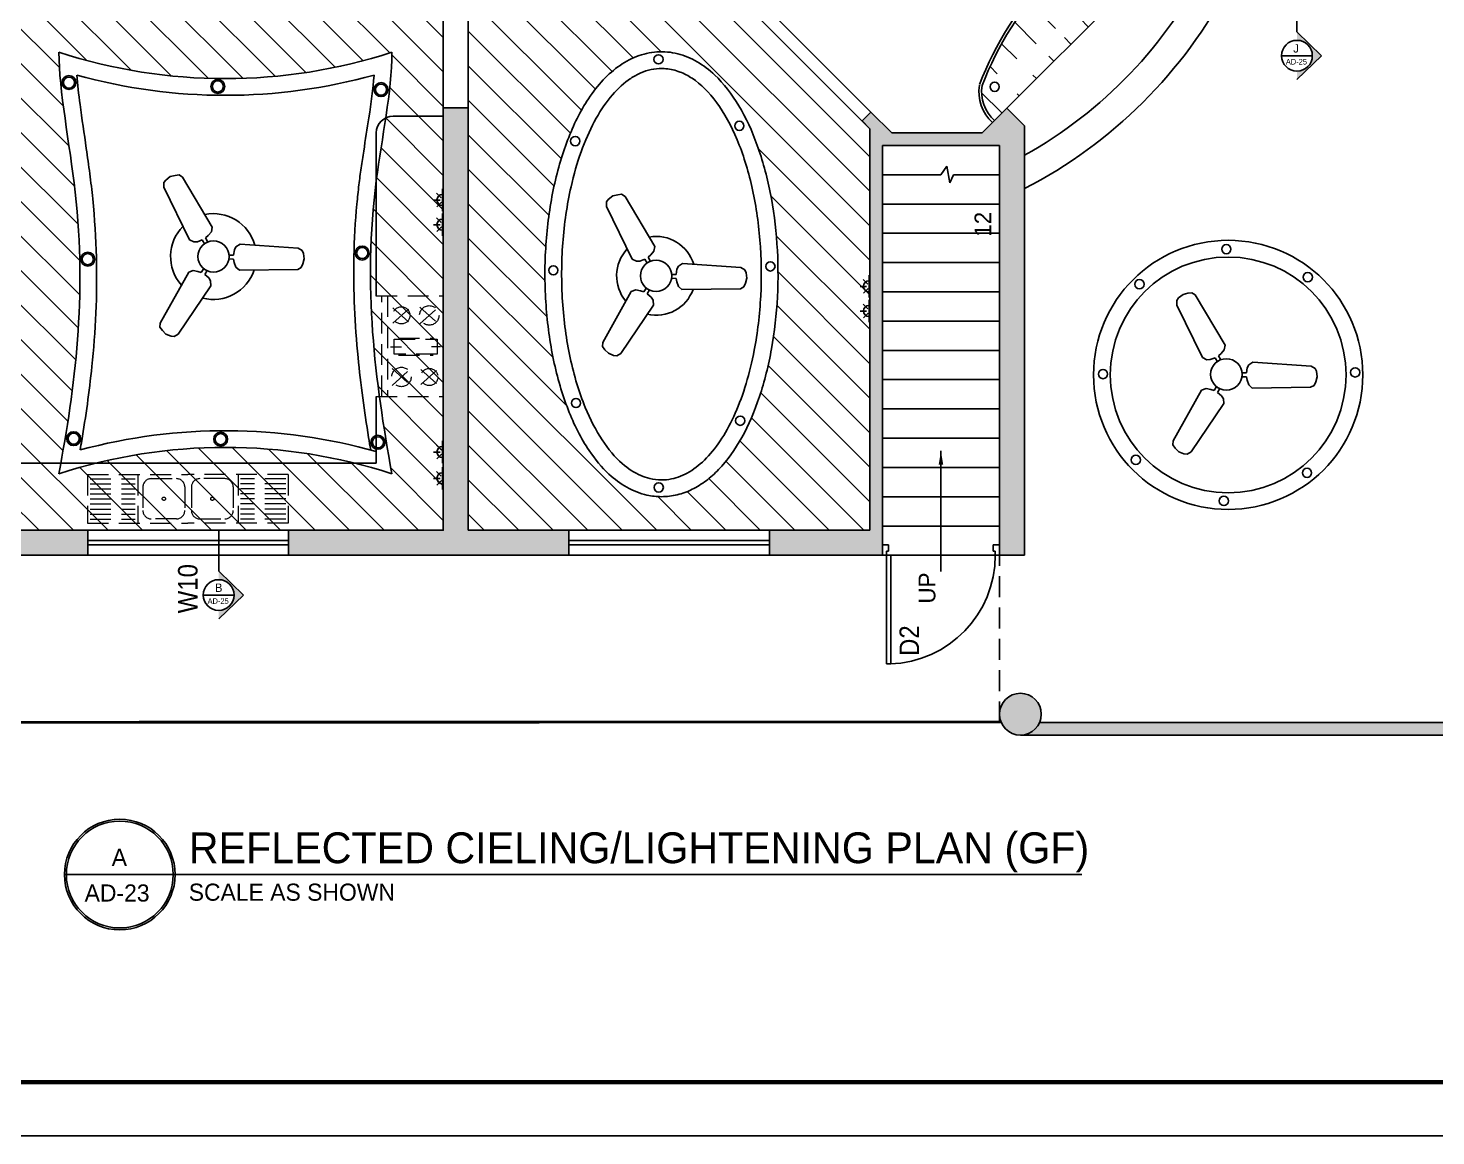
# Model space of a CAD drawing. Extents: x 10753 to 18704, y -5361 to 1140.
# Drawn here: x 13113 to 13618, y -632 to -234 of the extents above; entities that cross this region are included whole.
import ezdxf

# ---------------------------------------------------------------- set-up
doc = ezdxf.new("R2010")
doc.units = 0
doc.header["$LTSCALE"] = 30
doc.header["$MEASUREMENT"] = 0
doc.linetypes.add('HIDDEN', pattern=[0.375, 0.25, -0.125])
doc.layers.get('0').update_dxf_attribs({"linetype": 'CONTINUOUS'})
for name, color, linetype in [('ceiling layer', 200, 'CONTINUOUS'), ('CEILING SECTION', 33, 'CONTINUOUS'), ('DIM', 6, 'CONTINUOUS'), ('DOOR', 4, 'CONTINUOUS'), ('DW', 60, 'CONTINUOUS'), ('FANS', 6, 'CONTINUOUS'), ('furniture', 9, 'CONTINUOUS'), ('PL', 7, 'CONTINUOUS'), ('SEAL', 1, 'CONTINUOUS'), ('SLINE', 3, 'CONTINUOUS'), ('SWITCHES', 3, 'CONTINUOUS'), ('TEXTDW', 3, 'CONTINUOUS'), ('WALL', 2, 'CONTINUOUS'), ('Walls Hatch', 51, 'CONTINUOUS'), ('WINDOW', 5, 'CONTINUOUS'), ('WL', 9, 'CONTINUOUS'), ('Y-SPOT LIGHTS', 2, 'CONTINUOUS')]:
    doc.layers.add(name, color=color, linetype=linetype)
doc.layers.add('hatich', color=8, linetype='HIDDEN', lineweight=5)
doc.styles.add('EE', font='eurr____.ttf')
doc.styles.add('SMALL-DIM', font='stylu.ttf', dxfattribs={"height": 2})
doc.styles.get("Standard").update_dxf_attribs({"font": 'stylu.ttf', "height": 3})
doc.dimstyles.new('D1', dxfattribs={"dimtxt": 6, "dimasz": 5, "dimexe": 1, "dimexo": 2, "dimgap": 1, "dimtad": 1, "dimdec": 4, "dimzin": 3, "dimdsep": 46, "dimlunit": 4, "dimtxsty": 'Standard', "dimcen": 3, "dimclrd": 7, "dimclre": 7, "dimclrt": 2, "dimadec": 0, "dimazin": 0, "dimtfac": 1, "dimtdec": 4, "dimtofl": 0, "dimtmove": 2, "dimatfit": 3, "dimfxl": 1, "dimfrac": 2, "dimtolj": 1, "dimtzin": 1, "dimarcsym": 0})
pattern_1 = [(135, (-10819.597, 295.757), (-6.1871843, -6.1871843), [])]

# ---------------------------------------------------------------- blocks, each defined once
blk = doc.blocks.new('WINDOW')
for p, q in [((12, 0), (0, 0)), ((12, -3.75), (0, -3.75)), ((12, -5.25), (0, -5.25)), ((12, -9), (0, -9))]:
    blk.add_line(p, q)
blk = doc.blocks.new('D1')
for p, q in [((-3, 40.85), (-1.5, 40.85)), ((-3, 1.85), (-3, 40.85)), ((-1.5, 40.85), (-1.5, 1.85)), ((-40.5, 1.88), (-42, 1.88)), ((-42, 1.88), (-42, -1.88)), ((-40.5, 0.38), (-40.5, 1.88)), ((-39.75, 0.38), (-40.5, 0.38)), ((-39.75, -1.88), (-39.75, 0.38)), ((-1.5, 1.85), (-3, 1.85)), ((-2.25, 0.38), (-2.25, -1.88)), ((-1.5, 0.38), (-2.25, 0.38)), ((0, 1.88), (-1.5, 1.88)), ((-1.5, 1.88), (-1.5, 0.38)), ((0, -1.88), (0, 1.88)), ((-42, -1.88), (-39.75, -1.88)), ((-2.25, -1.88), (0, -1.88))]:
    blk.add_line(p, q)
blk.add_arc((-1.5, 1.88), 39, 91.8498, 180)
blk = doc.blocks.new('COOKR2')
for p, q in [((12.68, 53.99), (36.68, 53.99)), ((14.68, 17.99), (14.68, 53.99)), ((16.68, 53.99), (16.68, 17.99)), ((18.65, 44.3), (24.71, 49.76)), ((18.65, 49.76), (24.71, 44.3)), ((28.34, 44.03), (35.02, 50.03)), ((28.34, 50.03), (35.02, 44.03)), ((17.8, 35.81), (21.74, 35.81)), ((20.69, 38.85), (33.11, 38.85)), ((35.73, 35.81), (32.5, 35.81)), ((20.69, 32.78), (33.11, 32.78)), ((18.34, 27.94), (25.02, 21.94)), ((18.34, 21.94), (25.02, 27.94)), ((28.65, 27.67), (34.71, 22.21)), ((28.65, 22.21), (34.71, 27.67)), ((12.68, 17.99), (36.68, 17.99))]:
    blk.add_line(p, q)
blk.add_lwpolyline([(19.12, 38.55), (34.49, 38.55), (34.49, 33.07), (19.12, 33.07)], close=True)
for centre, radius in [((31.68, 47.03), 3.49), ((21.68, 47.03), 3.08), ((21.68, 24.94), 3.49), ((31.68, 24.94), 3.08)]:
    blk.add_circle(centre, radius)
blk = doc.blocks.new('SINK2')
for p, q in [((0, 17.44), (36, 17.44)), ((0, 0), (0, 17.44)), ((0.9, 16), (17.1, 16)), ((18, 0), (18, 17.44)), ((31.75, 15.94), (22.75, 15.94)), ((72, 17.44), (36, 17.44)), ((40.13, 15.94), (49.13, 15.94)), ((54, 0), (54, 17.44)), ((71.1, 16), (54.9, 16)), ((72, 0), (72, 17.44)), ((0.9, 14.2), (17.1, 14.2)), ((0.9, 12.4), (17.1, 12.4)), ((0.9, 10.6), (17.1, 10.6)), ((19.75, 4.5), (19.75, 12.94)), ((34.75, 4.5), (34.75, 12.94)), ((37.13, 4.5), (37.13, 12.94)), ((52.13, 4.5), (52.13, 12.94)), ((71.1, 14.2), (54.9, 14.2)), ((71.1, 12.4), (54.9, 12.4)), ((71.1, 10.6), (54.9, 10.6)), ((0.9, 8.8), (17.1, 8.8)), ((0.9, 7), (17.1, 7)), ((0.9, 5.2), (17.1, 5.2)), ((71.1, 8.8), (54.9, 8.8)), ((71.1, 7), (54.9, 7)), ((71.1, 5.2), (54.9, 5.2)), ((0, 0), (36, 0)), ((0.9, 3.4), (17.1, 3.4)), ((0.9, 1.6), (17.1, 1.6)), ((22.75, 1.5), (31.75, 1.5)), ((72, 0), (36, 0)), ((49.13, 1.5), (40.13, 1.5)), ((71.1, 3.4), (54.9, 3.4)), ((71.1, 1.6), (54.9, 1.6))]:
    blk.add_line(p, q)
for centre in [(27.25, 8.72), (44.63, 8.72)]:
    blk.add_circle(centre, 0.587)
for centre, start, end in [((22.75, 12.94), 90, 180), ((31.75, 12.94), 360, 90), ((40.13, 12.94), 90, 180), ((49.13, 12.94), 360, 90), ((22.75, 4.5), 180, 270), ((31.75, 4.5), 270, 0), ((40.13, 4.5), 180, 270), ((49.13, 4.5), 270, 0)]:
    blk.add_arc(centre, 3, start, end)
blk = doc.blocks.new('11PFAN01')
at = {"color": 0, "linetype": 'ByBlock'}
for p, q in [((-5.46, 16.37), (-5.91, 15.96)), ((-4.48, 16.8), (-5.46, 16.37)), ((-3.51, 16.82), (-4.48, 16.8)), ((-2.75, 16.71), (-3.51, 16.82)), ((-2.22, 16.16), (-2.75, 16.71)), ((1.1, 5.49), (-2.22, 16.16)), ((-5.91, 15.96), (-6.12, 15.11)), ((-6.12, 15.11), (-3.7, 4.21)), ((0.72, 4.68), (1.1, 5.49)), ((-3.7, 4.21), (-2.99, 3.61)), ((-2.99, 3.61), (-2.34, 3.48)), ((-2.34, 3.48), (-1.35, 3.61)), ((-1.35, 3.61), (-1.1, 2.73)), ((-0.62, 3.82), (-0.05, 4.13)), ((-0.38, 2.93), (-0.62, 3.82)), ((-0.05, 4.13), (0.72, 4.68)), ((4.18, 0.28), (3.8, -0.63)), ((4.62, 0.78), (4.18, 0.28)), ((5.49, 1.1), (4.62, 0.78)), ((16.15, -2.26), (5.49, 1.1)), ((-5.31, -1.8), (-12.89, -10)), ((-4.41, -1.72), (-5.31, -1.8)), ((-3.55, -2.11), (-4.41, -1.72)), ((-3, -2.45), (-3.55, -2.11)), ((-2.34, -1.8), (-3, -2.45)), ((-2.45, -2.98), (-1.82, -2.32)), ((2.73, -1.13), (3.62, -1.37)), ((3.8, -0.63), (2.92, -0.41)), ((3.62, -1.37), (3.6, -2.02)), ((3.6, -2.02), (3.69, -2.96)), ((16.78, -2.86), (16.15, -2.26)), ((-10.03, -12.86), (-1.79, -5.31)), ((-1.84, -3.76), (-2.45, -2.98)), ((-1.63, -4.39), (-1.84, -3.76)), ((-1.79, -5.31), (-1.63, -4.39)), ((3.69, -2.96), (4.21, -3.7)), ((4.21, -3.7), (15.11, -6.16)), ((15.85, -5.98), (16.32, -5.37)), ((16.32, -5.37), (16.79, -4.52)), ((16.9, -3.46), (16.78, -2.86)), ((16.79, -4.52), (16.9, -3.46)), ((15.11, -6.16), (15.85, -5.98)), ((-12.89, -10), (-13.1, -10.74)), ((-13.1, -10.74), (-12.81, -11.44)), ((-12.81, -11.44), (-12.31, -12.28)), ((-12.31, -12.28), (-11.45, -12.91)), ((-11.45, -12.91), (-10.87, -13.1)), ((-10.87, -13.1), (-10.03, -12.86))]:
    blk.add_line(p, q, dxfattribs=at)
blk.add_circle((0, 0), 3, dxfattribs=at)
blk = doc.blocks.new('3P')
for p, q in [((-0.13, -1.99), (-0.13, 1.96)), ((0, -2), (0, 2)), ((0.17, 0.4), (1.02, 1.24)), ((0.44, 0.05), (1.61, 0.05)), ((0.22, -0.39), (1.05, -1.22))]:
    blk.add_line(p, q)
blk.add_arc((0, 0), 1, 270, 90)

msp = doc.modelspace()

# ---------------------------------------------------------------- hatches: boundary and pattern name
at = {"layer": 'ceiling layer'}
h = msp.add_hatch(dxfattribs=at)
h.set_pattern_fill('ANSI31', color=200, scale=70, angle=90)
h.set_pattern_definition(pattern_1)
edge = h.paths.add_edge_path(flags=17)
edge.add_arc((13521.37997, -193.84052), 1.65593, 0, 360)
edge = h.paths.add_edge_path(flags=16)
edge.add_arc((13486.17841, -217.60611), 1.65593, 0, 360)
edge = h.paths.add_edge_path(flags=16)
edge.add_arc((13460.07389, -255.43316), 1.65593, 0, 360)
edge = h.paths.add_edge_path()
edge.add_arc((13564.06256, -296.49523), 116.14924, 113.439741, 159.0739613)
edge.add_line((13464.43823, -263.11768), (13531.06369, -196.49222))
edge.add_arc((13469.23488, -257.23507), 13.84046, 170.753181, 228.1805048)
edge.add_arc((13521.67035, -196.21424), 7.34843, 58.32144, 121.2314761)
h = msp.add_hatch(dxfattribs=at)
h.set_pattern_fill('ANSI31', color=200, scale=70, angle=90)
h.set_pattern_definition(pattern_1)
h.paths.add_polyline_path([(13106.30219, -414.48164), (13106.30219, -222.48164), (13262.30219, -222.48164), (13262.30219, -414.48164)])
edge = h.paths.add_edge_path(flags=16)
edge.add_arc((13184.16931, -58.67614), 193.82308, 252.0600955, 287.9399045)
edge.add_spline(control_points=[(13243.87056, -243.07556), (13243.84998, -257.51898), (13231.5862, -313.12496), (13237.8434, -360.91886), (13243.87056, -394.21192)], knot_values=[21.267253916, 21.267253916, 21.267253916, 21.267253916, 63.840362941, 168.350162422, 168.350162422, 168.350162422, 168.350162422], degree=3, periodic=0)
edge.add_arc((13184.16931, -578.61135), 193.82308, 72.0600955, 107.9399045)
edge.add_spline(control_points=[(13124.46806, -394.21192), (13130.25101, -363.00031), (13136.51517, -315.76684), (13124.5, -256.86622), (13124.46806, -243.07556)], knot_values=[21.727465826, 21.727465826, 21.727465826, 21.727465826, 121.64543659, 168.391365552, 168.391365552, 168.391365552, 168.391365552], degree=3, periodic=0)
h = msp.add_hatch(dxfattribs=at)
h.set_pattern_fill('ANSI31', color=200, scale=70, angle=90)
h.set_pattern_definition([(135, (13453.3046, -11628.711), (-6.187184, -6.187184), [])])
edge = h.paths.add_edge_path(flags=16)
edge.add_spline(control_points=[(13340.57097, -402.46491), (13342.46561, -402.46491), (13344.35933, -402.2343), (13348.05477, -401.33929), (13349.85583, -400.67625), (13353.31539, -398.97756), (13354.97458, -397.94274), (13358.14076, -395.556), (13359.64845, -394.20406), (13364.18935, -389.48301), (13366.95698, -385.60074), (13371.84938, -376.78064), (13373.97264, -371.83862), (13377.53851, -361.14371), (13378.9795, -355.39082), (13381.12858, -343.38163), (13381.83598, -337.12616), (13382.48701, -324.4602), (13382.43048, -318.05067), (13381.5558, -305.43745), (13380.73788, -299.23471), (13378.37435, -287.37956), (13376.82955, -281.72791), (13373.06361, -271.27629), (13370.84426, -266.47603), (13365.76072, -257.97287), (13362.89737, -254.26462), (13357.73148, -249.38044), (13355.64244, -247.78104), (13351.20456, -245.19178), (13348.85261, -244.20389), (13343.97617, -242.97821), (13341.45409, -242.74565), (13336.45512, -243.08877), (13333.98477, -243.66242), (13329.2735, -245.50872), (13327.03154, -246.7767), (13322.81746, -249.87159), (13320.84248, -251.69829), (13317.14539, -255.82518), (13315.42242, -258.12635), (13311.00952, -265.04022), (13308.56863, -270.09013), (13304.45458, -281.18384), (13302.78401, -287.22828), (13300.27677, -299.94523), (13299.44121, -306.61664), (13298.64565, -320.16258), (13298.68591, -327.03578), (13299.64053, -340.54153), (13300.55455, -347.17275), (13303.21342, -359.77279), (13304.95704, -365.74056), (13309.21175, -376.65102), (13311.72012, -381.59471), (13316.7647, -389.10267), (13319.14104, -391.95593), (13323.75201, -396.22853), (13325.89827, -397.82667), (13330.45897, -400.37997), (13332.87673, -401.33258), (13337.08375, -402.26979), (13338.82706, -402.46491), (13340.57097, -402.46491)], knot_values=[0, 0, 0, 0, 0.115633215, 0.115633215, 0.231266429, 0.231266429, 0.346899644, 0.346899644, 0.462532859, 0.462532859, 0.712906186, 0.712906186, 0.963279514, 0.963279514, 1.213652841, 1.213652841, 1.464026169, 1.464026169, 1.714399496, 1.714399496, 1.964772823, 1.964772823, 2.215146151, 2.215146151, 2.465519478, 2.465519478, 2.715892806, 2.715892806, 2.868761544, 2.868761544, 3.021630282, 3.021630282, 3.17449902, 3.17449902, 3.327367758, 3.327367758, 3.480236497, 3.480236497, 3.633105235, 3.633105235, 3.785973973, 3.785973973, 4.054160259, 4.054160259, 4.322346544, 4.322346544, 4.59053283, 4.59053283, 4.858719116, 4.858719116, 5.126905402, 5.126905402, 5.395091687, 5.395091687, 5.663277973, 5.663277973, 5.865009702, 5.865009702, 6.020880334, 6.020880334, 6.176750966, 6.176750966, 6.283185307, 6.283185307, 6.283185307, 6.283185307], degree=3, periodic=0)
h.paths.add_polyline_path([(13271.30219, -222.48164), (13271.30219, -414.48164), (13415.30219, -414.48164), (13415.30219, -270.48164), (13367.30219, -222.48164)])
at = {"layer": 'CEILING SECTION'}
h = msp.add_hatch(color=256, dxfattribs=at)
h.dxf.hatch_style = 1
h.paths.add_polyline_path([(13569.79143, -237.04172), (13568.47883, -237.04172), (13568.47873, -238.77899, -1), (13568.47873, -249.81784), (13568.47873, -252.81784), (13577.33432, -244.29841)])
h.paths.add_polyline_path([(13568.4789, -235.77899), (13568.47883, -237.04172), (13569.79143, -237.04172)])
h = msp.add_hatch(color=256, dxfattribs=at)
h.dxf.hatch_style = 1
h.paths.add_polyline_path([(13183.07618, -430.49324), (13181.76358, -430.49324), (13181.76348, -432.23051, -1), (13181.76348, -443.26935), (13181.76348, -446.26935), (13190.61907, -437.74993)])
h.paths.add_polyline_path([(13181.76365, -429.23051), (13181.76358, -430.49324), (13183.07618, -430.49324)])
at = {"layer": 'DIM'}
msp.add_hatch(color=256, dxfattribs=at).paths.add_polyline_path([(13476.80219, -480.48164, 1), (13461.80219, -480.48164, 1)])
at = {"layer": 'Walls Hatch', "linetype": 'Continuous'}
h = msp.add_hatch(color=51, dxfattribs=at)
h.dxf.hatch_style = 1
h.paths.add_polyline_path([(13307.30219, -414.48164), (13271.30219, -414.48164), (13271.30219, -262.98164), (13262.30219, -262.98164), (13262.30219, -414.48164), (13206.80219, -414.48164), (13206.80219, -423.48164), (13307.30219, -423.48164)])
h.paths.add_polyline_path([(13271.30219, -222.48164), (13339.0463, -222.48164), (13339.0463, -213.48164), (13331.30219, -213.48164), (13331.30219, -189.86904), (13335.71993, -182.21728), (13327.92571, -177.71728), (13322.30219, -187.45749), (13322.30219, -213.48164), (13235.30219, -213.48164), (13235.30219, -222.48164), (13262.30219, -222.48164), (13262.30219, -226.98164), (13271.30219, -226.98164)])
h = msp.add_hatch(color=51, dxfattribs=at)
h.dxf.hatch_style = 1
h.paths.add_polyline_path([(13470.80219, -269.48164), (13464.43823, -263.11768), (13455.57427, -271.98164), (13423.16615, -271.98164), (13415.69738, -264.51286), (13412.5154, -267.69484), (13415.30219, -270.48164), (13415.30219, -414.48164), (13379.30219, -414.48164), (13379.30219, -423.48164), (13419.80219, -423.48164), (13419.80219, -419.73164), (13419.80219, -276.48164), (13461.80219, -276.48164), (13461.80219, -423.48164), (13470.80219, -423.48164)])
h = msp.add_hatch(color=51, dxfattribs=at)
h.dxf.hatch_style = 1
h.paths.add_polyline_path([(12862.88955, -414.48164), (12821.30219, -414.48164), (12821.30219, -396.48164), (12812.30219, -396.48164), (12812.30219, -423.48164), (12862.88949, -423.48164)])
h.paths.add_polyline_path([(13022.30219, -414.48164), (12986.30219, -414.48164), (12986.30219, -423.48164), (13022.30219, -423.48164)])
h.paths.add_polyline_path([(13047.80219, -414.48164), (13022.30219, -414.48164), (13022.30219, -423.48164), (13047.80219, -423.48164)])
h.paths.add_polyline_path([(13134.80219, -414.48164), (13106.30219, -414.48164), (13106.30219, -387.48164), (13101.80219, -387.48164), (13101.80219, -414.48164), (13083.80219, -414.48164), (13083.80219, -423.48164), (13134.80219, -423.48164)])
h = msp.add_hatch(color=51, dxfattribs=at)
h.dxf.hatch_style = 1
h.paths.add_polyline_path([(13624.42833, -483.48164), (13476.17606, -483.48164, -0.298216627), (13469.30219, -487.98164), (13631.30219, -487.98164, -0.298216627)])

# ---------------------------------------------------------------- linework, layer by layer
at = {"linetype": 'HIDDEN'}
msp.add_line((13461.80219, -483.48613), (13461.80219, -423.48164), dxfattribs=at)
at = {"layer": 'ceiling layer', "color": 200}
for p, q in [((13464.43823, -263.11768), (13531.06369, -196.49222)), ((13373.27097, -222.08645), (13415.69738, -264.51286)), ((13271.30219, -222.48164), (13271.30219, -414.48164)), ((13415.30219, -270.48164), (13367.30219, -222.48164)), ((13262.30219, -265.98164), (13244.30219, -265.98164)), ((13238.30219, -330.48164), (13238.30219, -271.98164))]:
    msp.add_line(p, q, dxfattribs=at)
at = {"layer": 'ceiling layer', "color": 161}
for p, q in [((13415.69738, -264.51286), (13423.16615, -271.98164)), ((13415.30219, -414.48164), (13415.30219, -270.48164)), ((13423.16615, -271.98164), (13455.57427, -271.98164)), ((13271.30219, -414.48164), (13415.30219, -414.48164))]:
    msp.add_line(p, q, dxfattribs=at)
at = {"layer": 'ceiling layer', "color": 200}
msp.add_lwpolyline([(13106.30219, -414.48164), (13106.30219, -222.48164), (13262.30219, -222.48164), (13262.30219, -414.48164)], close=True, dxfattribs=at)
for centre, radius in [((13460.07389, -255.43316), 1.65593), ((13543.82375, -358.77862), 48.2742), ((13543.82375, -358.77862), 42.2742)]:
    msp.add_circle(centre, radius, dxfattribs=at)
for centre, radius, start, end in [((13564.06256, -296.49523), 117.14924, 113.439741, 159.0739613), ((13564.06256, -296.49523), 116.14924, 113.439741, 159.0739613), ((13184.16931, -58.67614), 193.82308, 252.0600955, 287.9399045), ((13184.16931, -58.67614), 199.82308, 254.528674, 285.4823143), ((13469.23488, -257.23507), 14.84046, 170.753181, 228.1805048), ((13469.23488, -257.23507), 13.84046, 170.753181, 228.1805048), ((13244.30219, -271.98164), 6, 90, 180), ((13179.89384, -316.3265), 15.3793, 15.2744949, 101.7241979), ((13179.89384, -316.3265), 15.3793, 135.2744949, 221.7241979), ((13338.62635, -323.25958), 14.14893, 17.0232347, 99.9930982), ((13338.62635, -323.25958), 14.14893, 137.0232347, 219.9930982), ((13179.89384, -316.3265), 15.3793, 255.2744949, 341.7241979), ((13338.62635, -323.25958), 14.14893, 257.0232347, 339.9930982), ((13184.16931, -578.61135), 199.82308, 74.28193, 105.108092), ((13184.16931, -578.61135), 193.82308, 72.0600955, 107.9399045)]:
    msp.add_arc(centre, radius, start, end, dxfattribs=at)
for points, knots in [([(13124.46806, -394.21192), (13130.25101, -363.00031), (13136.51517, -315.76684), (13124.5, -256.86622), (13124.46806, -243.07556)], [21.727465826, 21.727465826, 21.727465826, 21.727465826, 121.64543659, 168.391365552, 168.391365552, 168.391365552, 168.391365552]), ([(13243.87056, -394.21192), (13237.8434, -360.91886), (13231.5862, -313.12496), (13243.84998, -257.51898), (13243.87056, -243.07556)], [21.267253916, 21.267253916, 21.267253916, 21.267253916, 125.777053397, 168.350162422, 168.350162422, 168.350162422, 168.350162422]), ([(13340.57097, -402.46491), (13342.46561, -402.46491), (13344.35933, -402.2343), (13348.05477, -401.33929), (13349.85583, -400.67625), (13353.31539, -398.97756), (13354.97458, -397.94274), (13358.14076, -395.556), (13359.64845, -394.20406), (13364.18935, -389.48301), (13366.95698, -385.60074), (13371.84938, -376.78064), (13373.97264, -371.83862), (13377.53851, -361.14371), (13378.9795, -355.39082), (13381.12858, -343.38163), (13381.83598, -337.12616), (13382.48701, -324.4602), (13382.43048, -318.05067), (13381.5558, -305.43745), (13380.73788, -299.23471), (13378.37435, -287.37956), (13376.82955, -281.72791), (13373.06361, -271.27629), (13370.84426, -266.47603), (13365.76072, -257.97287), (13362.89737, -254.26462), (13357.73148, -249.38044), (13355.64244, -247.78104), (13351.20456, -245.19178), (13348.85261, -244.20389), (13343.97617, -242.97821), (13341.45409, -242.74565), (13336.45512, -243.08877), (13333.98477, -243.66242), (13329.2735, -245.50872), (13327.03154, -246.7767), (13322.81746, -249.87159), (13320.84248, -251.69829), (13317.14539, -255.82518), (13315.42242, -258.12635), (13311.00952, -265.04022), (13308.56863, -270.09013), (13304.45458, -281.18384), (13302.78401, -287.22828), (13300.27677, -299.94523), (13299.44121, -306.61664), (13298.64565, -320.16258), (13298.68591, -327.03578), (13299.64053, -340.54153), (13300.55455, -347.17275), (13303.21342, -359.77279), (13304.95704, -365.74056), (13309.21175, -376.65102), (13311.72012, -381.59471), (13316.7647, -389.10267), (13319.14104, -391.95593), (13323.75201, -396.22853), (13325.89827, -397.82667), (13330.45897, -400.37997), (13332.87673, -401.33258), (13337.08375, -402.26979), (13338.82706, -402.46491), (13340.57097, -402.46491)], [0, 0, 0, 0, 0.115633215, 0.115633215, 0.231266429, 0.231266429, 0.346899644, 0.346899644, 0.462532859, 0.462532859, 0.712906186, 0.712906186, 0.963279514, 0.963279514, 1.213652841, 1.213652841, 1.464026169, 1.464026169, 1.714399496, 1.714399496, 1.964772823, 1.964772823, 2.215146151, 2.215146151, 2.465519478, 2.465519478, 2.715892806, 2.715892806, 2.868761544, 2.868761544, 3.021630282, 3.021630282, 3.17449902, 3.17449902, 3.327367758, 3.327367758, 3.480236497, 3.480236497, 3.633105235, 3.633105235, 3.785973973, 3.785973973, 4.054160259, 4.054160259, 4.322346544, 4.322346544, 4.59053283, 4.59053283, 4.858719116, 4.858719116, 5.126905402, 5.126905402, 5.395091687, 5.395091687, 5.663277973, 5.663277973, 5.865009702, 5.865009702, 6.020880334, 6.020880334, 6.176750966, 6.176750966, 6.283185307, 6.283185307, 6.283185307, 6.283185307]), ([(13132.08725, -385.69499), (13132.27693, -384.59093), (13132.46399, -383.48461), (13134.09084, -373.68858), (13135.35425, -364.85085), (13136.93841, -349.50799), (13137.4297, -343.12564), (13138.28887, -323.56232), (13138.0409, -309.96476), (13136.28886, -292.62952), (13135.93164, -289.61471), (13135.14822, -283.59495), (13134.72371, -280.58624), (13133.51073, -272.19071), (13132.70869, -266.86875), (13131.55755, -258.12519), (13131.14547, -254.57435), (13130.86529, -251.25844)], [31.863193151, 31.863193151, 31.863193151, 31.863193151, 35.33726363, 35.33726363, 62.556859237, 62.556859237, 81.368748809, 81.368748809, 118.992527952, 118.992527952, 126.795860515, 126.795860515, 134.599193077, 134.599193077, 148.780890642, 148.780890642, 159.177641573, 159.177641573, 159.177641573, 159.177641573]), ([(13236.28654, -385.70448), (13236.03401, -384.21121), (13235.78591, -382.7151), (13234.01422, -371.78337), (13232.68806, -362.22718), (13231.16877, -346.61677), (13230.7348, -340.68438), (13229.9582, -322.63898), (13230.14147, -310.27708), (13231.54214, -295.19936), (13231.78621, -292.90259), (13232.30605, -288.57704), (13232.57566, -286.55009), (13233.15148, -282.50731), (13233.45705, -280.48828), (13234.3939, -274.45127), (13235.04512, -270.45298), (13236.42316, -261.31651), (13237.1053, -256.22718), (13237.50416, -251.32394), (13237.50722, -251.28607), (13237.51027, -251.24822)], [31.19414308, 31.19414308, 31.19414308, 31.19414308, 35.820359126, 35.820359126, 64.926569547, 64.926569547, 82.435690015, 82.435690015, 117.453930952, 117.453930952, 123.702405832, 123.702405832, 129.148954785, 129.148954785, 134.595503738, 134.595503738, 145.488601643, 145.488601643, 159.90462824, 159.90462824, 160.016874134, 160.016874134, 160.016874134, 160.016874134]), ([(13340.57097, -396.46491), (13341.75535, -396.46491), (13342.94934, -396.34342), (13346.33815, -395.65456), (13348.51924, -394.78492), (13352.74248, -392.25772), (13354.785, -390.60078), (13358.67651, -386.56369), (13360.52437, -384.18671), (13363.97319, -378.78728), (13365.57638, -375.76507), (13368.48768, -369.17999), (13369.7966, -365.6159), (13372.082, -358.05746), (13373.05832, -354.06395), (13375.04813, -343.68865), (13375.83038, -337.11489), (13376.51246, -323.77684), (13376.41253, -317.0092), (13375.33683, -303.78216), (13374.36182, -297.32051), (13371.60586, -285.18064), (13369.82525, -279.50038), (13365.58443, -269.34007), (13363.12185, -264.85576), (13357.68477, -257.41937), (13354.70341, -254.46183), (13350.15611, -251.464), (13348.72056, -250.71477), (13346.40594, -249.81595), (13345.54243, -249.54666), (13343.036, -248.9575), (13341.35334, -248.8018), (13338.44363, -248.94543), (13337.18579, -249.14462), (13334.69054, -249.80773), (13333.46071, -250.27045), (13331.03219, -251.45619), (13329.8351, -252.17846), (13326.40256, -254.65469), (13324.2316, -256.74885), (13320.14952, -261.76306), (13318.23673, -264.68594), (13314.73359, -271.24472), (13313.14404, -274.88114), (13310.34317, -282.72917), (13309.13238, -286.94105), (13306.69518, -297.72117), (13305.69936, -304.51428), (13304.66991, -318.40498), (13304.63756, -325.50482), (13305.53772, -339.4334), (13306.47117, -346.26477), (13309.23026, -359.10486), (13311.05612, -365.11476), (13315.0357, -374.80042), (13317.05712, -378.70087), (13321.4968, -385.45574), (13323.91077, -388.30464), (13328.61407, -392.43347), (13330.85522, -393.88893), (13334.23082, -395.34494), (13335.30939, -395.70664), (13337.77411, -396.29746), (13339.1775, -396.46491), (13340.57097, -396.46491)], [0, 0, 0, 0, 0.097285168, 0.097285168, 0.279472594, 0.279472594, 0.461660019, 0.461660019, 0.643847445, 0.643847445, 0.82603487, 0.82603487, 1.008222296, 1.008222296, 1.190409722, 1.190409722, 1.46456497, 1.46456497, 1.738720218, 1.738720218, 2.012875466, 2.012875466, 2.287030714, 2.287030714, 2.561185962, 2.561185962, 2.83534121, 2.83534121, 2.957497525, 2.957497525, 3.029218489, 3.029218489, 3.165391266, 3.165391266, 3.268489673, 3.268489673, 3.371588081, 3.371588081, 3.474686488, 3.474686488, 3.673992407, 3.673992407, 3.873298325, 3.873298325, 4.072604243, 4.072604243, 4.271910162, 4.271910162, 4.559146693, 4.559146693, 4.846383225, 4.846383225, 5.133619757, 5.133619757, 5.420856289, 5.420856289, 5.652788431, 5.652788431, 5.884720572, 5.884720572, 6.079108366, 6.079108366, 6.168778349, 6.168778349, 6.283185307, 6.283185307, 6.283185307, 6.283185307])]:
    msp.add_open_spline(points, degree=3, knots=knots, dxfattribs=at)
at = {"layer": 'CEILING SECTION'}
for p, q in [((13568.4789, -235.77899), (13568.4789, -221.03012)), ((13568.4789, -235.77899), (13577.33432, -244.29841)), ((13573.99815, -244.29841), (13562.95931, -244.29841)), ((13568.47873, -252.81784), (13577.33432, -244.29841)), ((13181.76365, -429.23051), (13181.76365, -414.48164)), ((13181.76365, -429.23051), (13190.61907, -437.74993)), ((13187.2829, -437.74993), (13176.24406, -437.74993)), ((13181.76348, -446.26935), (13190.61907, -437.74993)), ((13181.76348, -443.26935), (13181.76348, -443.26935))]:
    msp.add_line(p, q, dxfattribs=at)
for centre in [(13568.47873, -244.29841), (13181.76348, -437.74993)]:
    msp.add_circle(centre, 5.51942, dxfattribs=at)
at = {"layer": 'DW', "color": 2}
for centre in [(13339.51495, -245.60788), (13368.49265, -269.43387), (13309.63316, -274.92473), (13543.16299, -313.66978), (13301.80078, -321.25647), (13379.63477, -319.86184), (13572.37431, -323.73621), (13512.00242, -326.2528), (13498.93351, -358.48388), (13589.37765, -357.8866), (13309.91941, -368.87234), (13368.82567, -375.21683), (13510.69815, -389.26041), (13572.10388, -393.908), (13339.59404, -399.14637), (13542.27062, -403.98111)]:
    msp.add_circle(centre, 1.65593, dxfattribs=at)
at = {"layer": 'furniture', "color": 252}
for p, q in [((13238.30219, -390.48164), (13238.30219, -366.48164)), ((13106.30219, -390.48164), (13238.30219, -390.48164))]:
    msp.add_line(p, q, dxfattribs=at)
at = {"layer": 'PL'}
for p, q in [((13419.80219, -286.98164), (13440.80219, -286.98164)), ((13440.80219, -286.98164), (13442.90923, -283.9433)), ((13442.90923, -283.9433), (13443.94267, -289.85309)), ((13443.94267, -289.85309), (13445.26696, -286.98164)), ((13445.26696, -286.98164), (13461.80219, -286.98164)), ((13419.80219, -297.48164), (13461.80219, -297.48164)), ((13419.80219, -307.98164), (13461.80219, -307.98164)), ((13419.80219, -318.48164), (13461.80219, -318.48164)), ((13419.80219, -328.98164), (13461.80219, -328.98164)), ((13419.80219, -339.48164), (13461.80219, -339.48164)), ((13419.80219, -349.98164), (13461.80219, -349.98164)), ((13419.80219, -360.48164), (13461.80219, -360.48164)), ((13419.80219, -370.98164), (13461.80219, -370.98164)), ((13419.80219, -381.48164), (13461.80219, -381.48164)), ((13419.80219, -391.98164), (13461.80219, -391.98164)), ((13419.80219, -402.48164), (13461.80219, -402.48164)), ((13419.80219, -412.98164), (13461.80219, -412.98164)), ((13419.80219, -423.48164), (13461.80219, -423.48164))]:
    msp.add_line(p, q, dxfattribs=at)
for radius, start, end in [(161.23662, 299.2215412, 333.3510452), (171.73662, 297.2800389, 332.4217848)]:
    msp.add_arc((13392.08844, -139.28817), radius, start, end, dxfattribs=at)
at = {"layer": 'SEAL', "color": 1}
msp.add_lwpolyline([(13963.95287, 214.87935), (13963.95287, -631.72694), (12702.95985, -631.72694), (12702.95985, 214.87935)], close=True, dxfattribs=at)
at = {"layer": 'SLINE'}
msp.add_line((13126.45527, -537.99711), (13491.34062, -537.99711), dxfattribs=at)
for radius in [19.84476, 19.16137]:
    msp.add_circle((13146.30003, -537.99711), radius, dxfattribs=at)
at = {"layer": 'WALL'}
for p, q in [((13262.30219, -262.98164), (13262.30219, -414.48164)), ((13271.30219, -262.98164), (13262.30219, -262.98164)), ((13271.30219, -262.98164), (13271.30219, -414.48164)), ((13412.5154, -267.69484), (13415.69738, -264.51286)), ((13423.16615, -271.98164), (13415.69738, -264.51286)), ((13455.57427, -271.98164), (13464.43823, -263.11768)), ((13464.43823, -263.11768), (13470.80219, -269.48164)), ((13415.30219, -270.48164), (13412.5154, -267.69484)), ((13415.30219, -270.48164), (13415.30219, -414.48164)), ((13423.16615, -271.98164), (13455.57427, -271.98164)), ((13470.80219, -269.48164), (13470.80219, -423.48164)), ((13419.80219, -276.48164), (13419.80219, -423.48164)), ((13419.80219, -276.48164), (13461.80219, -276.48164)), ((13461.80219, -276.48164), (13461.80219, -423.48164)), ((13106.30219, -414.48164), (13134.80219, -414.48164)), ((13134.80219, -414.48164), (13134.80219, -423.48164)), ((13206.80219, -414.48164), (13262.30219, -414.48164)), ((13206.80219, -414.48164), (13206.80219, -423.48164)), ((13271.30219, -414.48164), (13307.30219, -414.48164)), ((13307.30219, -414.48164), (13307.30219, -423.48164)), ((13379.30219, -414.48164), (13415.30219, -414.48164)), ((13379.30219, -414.48164), (13379.30219, -423.48164)), ((13083.80219, -423.48164), (13134.80219, -423.48164)), ((13206.80219, -423.48164), (13307.30219, -423.48164)), ((13379.30219, -423.48164), (13419.80219, -423.48164)), ((13461.80219, -423.48164), (13470.80219, -423.48164)), ((13476.17606, -483.48164), (13624.42833, -483.48164)), ((13631.30219, -487.98164), (13469.30219, -487.98164))]:
    msp.add_line(p, q, dxfattribs=at)
at = {"layer": 'WALL', "const_width": 1}
msp.add_lwpolyline([(13462.34006, -483.27067), (12751.20029, -483.48613), (12751.20029, 83.36822)], dxfattribs=at)
at = {"layer": 'WALL'}
msp.add_circle((13469.30219, -480.48164), 7.5, dxfattribs=at)
at = {"layer": 'WINDOW'}
for p, q in [((13134.80219, -414.48164), (13206.80219, -414.48164)), ((13134.80219, -418.23164), (13206.80219, -418.23164)), ((13134.80219, -419.73164), (13206.80219, -419.73164)), ((13134.80219, -423.48164), (13206.80219, -423.48164))]:
    msp.add_line(p, q, dxfattribs=at)
at = {"layer": 'WL', "const_width": 1.60342}
msp.add_lwpolyline([(13944.71182, 195.6383), (13944.71182, -612.48588), (12722.2009, -612.48588), (12722.2009, 195.6383)], close=True, dxfattribs=at)
at = {"layer": 'Y-SPOT LIGHTS'}
for centre, radius in [((13128.07628, -253.92699), 2.5), ((13128.07628, -253.92699), 2), ((13181.45845, -255.3194), 2.5), ((13181.45845, -255.3194), 2), ((13240.00605, -256.45032), 2.5), ((13240.00605, -256.45032), 2), ((13233.23917, -315.07713), 2.5), ((13134.82115, -317.27039), 2.5), ((13134.82115, -317.27039), 2), ((13233.23917, -315.07713), 2), ((13129.76311, -381.64864), 2.5), ((13129.76311, -381.64864), 2), ((13182.48045, -381.83209), 2.5), ((13182.48045, -381.83209), 2), ((13238.87861, -382.95264), 2.5), ((13238.87861, -382.95264), 2)]:
    msp.add_circle(centre, radius, dxfattribs=at)

# ---------------------------------------------------------------- block references
at = {"layer": 'DOOR', "rotation": 180.000000000001}
msp.add_blockref('D1', (13419.80219, -421.60664), dxfattribs=at)
at = {"layer": 'FANS', "color": 6, "xscale": 1.874999999999578, "yscale": 1.874999999999578, "zscale": 1.874999999999578, "rotation": 253.523121304287}
for p in [(13179.89384, -316.3265), (13338.62635, -323.25958), (13543.16299, -358.59687)]:
    msp.add_blockref('11PFAN01', p, dxfattribs=at)
at = {"layer": 'hatich', "linetype": 'Continuous'}
msp.add_blockref('COOKR2', (13225.62308, -384.46719), dxfattribs=at)
at = {"layer": 'hatich', "linetype": 'Continuous', "rotation": 180.000000000001}
msp.add_blockref('SINK2', (13206.73215, -394.48653), dxfattribs=at)
at = {"layer": 'SWITCHES', "xscale": 2, "yscale": 2, "zscale": 2, "rotation": 180.000000000001}
for p in [(13262.03557, -296.03945), (13262.03557, -304.89147), (13415.03557, -326.99536), (13415.03557, -335.84738), (13262.03557, -386.45298), (13262.03557, -395.86011)]:
    msp.add_blockref('3P', p, dxfattribs=at)
at = {"layer": 'WINDOW', "xscale": 6, "zscale": 6, "rotation": 180.000000000001}
msp.add_blockref('WINDOW', (13379.30219, -423.48164), dxfattribs=at)

# ---------------------------------------------------------------- texts
at = {"layer": 'CEILING SECTION', "attachment_point": 1, "style": 'EE'}
for s, width, insert, char_height in [('J', 2.2973905, (13567.16601, -240.16766), 3), ('AD-25', 6.2529141, (13564.49693, -245.45163), 2), ('B', 2.2973905, (13180.45076, -433.61917), 3), ('AD-25', 6.2529141, (13177.78168, -438.90314), 2)]:
    msp.add_mtext_dynamic_manual_height_columns(s, width=width, gutter_width=45, heights=[0], dxfattribs=dict(at, insert=insert, char_height=char_height))
at = {"layer": 'SLINE', "style": 'SMALL-DIM'}
for s, height, p in [('REFLECTED CIELING/LIGHTENING PLAN (GF)', 11.0592, (13171.04362, -533.93279, 0.11746)), ('A', 6.144, (13143.40783, -534.90083)), ('AD-23', 6.144, (13133.69354, -547.68474)), ('SCALE AS SHOWN', 6.144, (13171.02615, -547.39444, 0.13881))]:
    msp.add_text(s, height=height, dxfattribs=at).set_placement(p)
at = {"layer": 'TEXTDW', "width": 0.918649}
for s, p in [('W10', (13174.18201, -444.31331)), ('D2', (13432.94662, -459.60009))]:
    msp.add_text(s, height=7, rotation=90, dxfattribs=at).set_placement(p)
at = {"layer": 'WINDOW'}
for s, p in [('12', (13458.86632, -309.20264)), ('UP', (13438.80235, -440.81087))]:
    msp.add_text(s, height=6, rotation=90, dxfattribs=at).set_placement(p)

# ---------------------------------------------------------------- leaders
at = {"layer": 'WALL', "color": 7}
msp.add_leader([(13440.80219, -386.01705), (13440.80219, -429.29196)], dimstyle='D1', dxfattribs=at)

doc.saveas('drawing.dxf')
